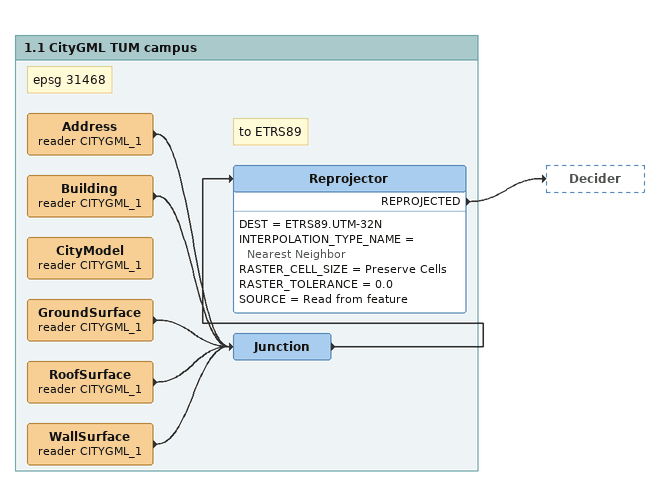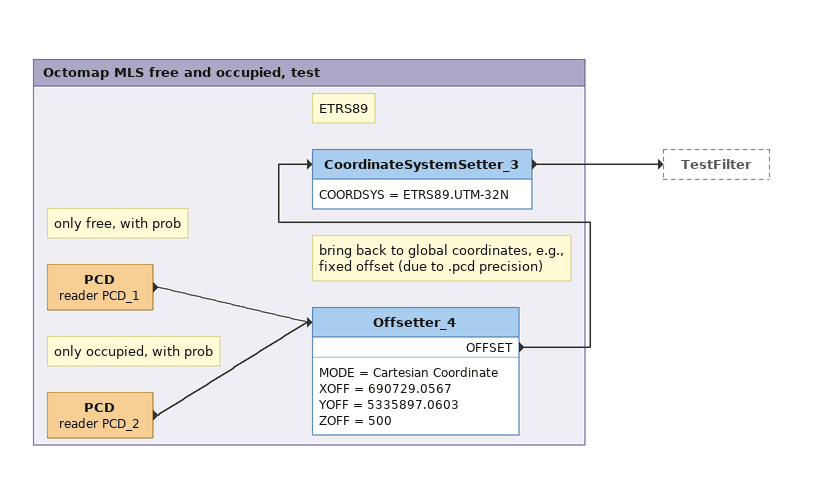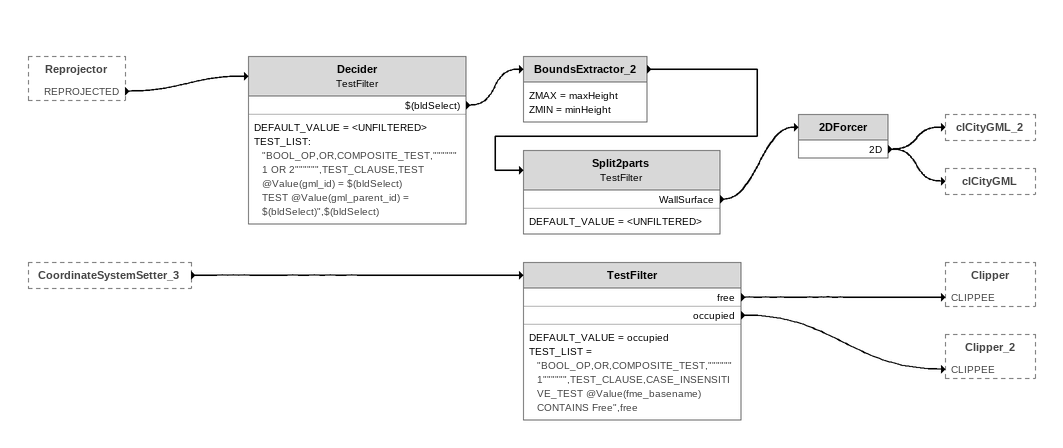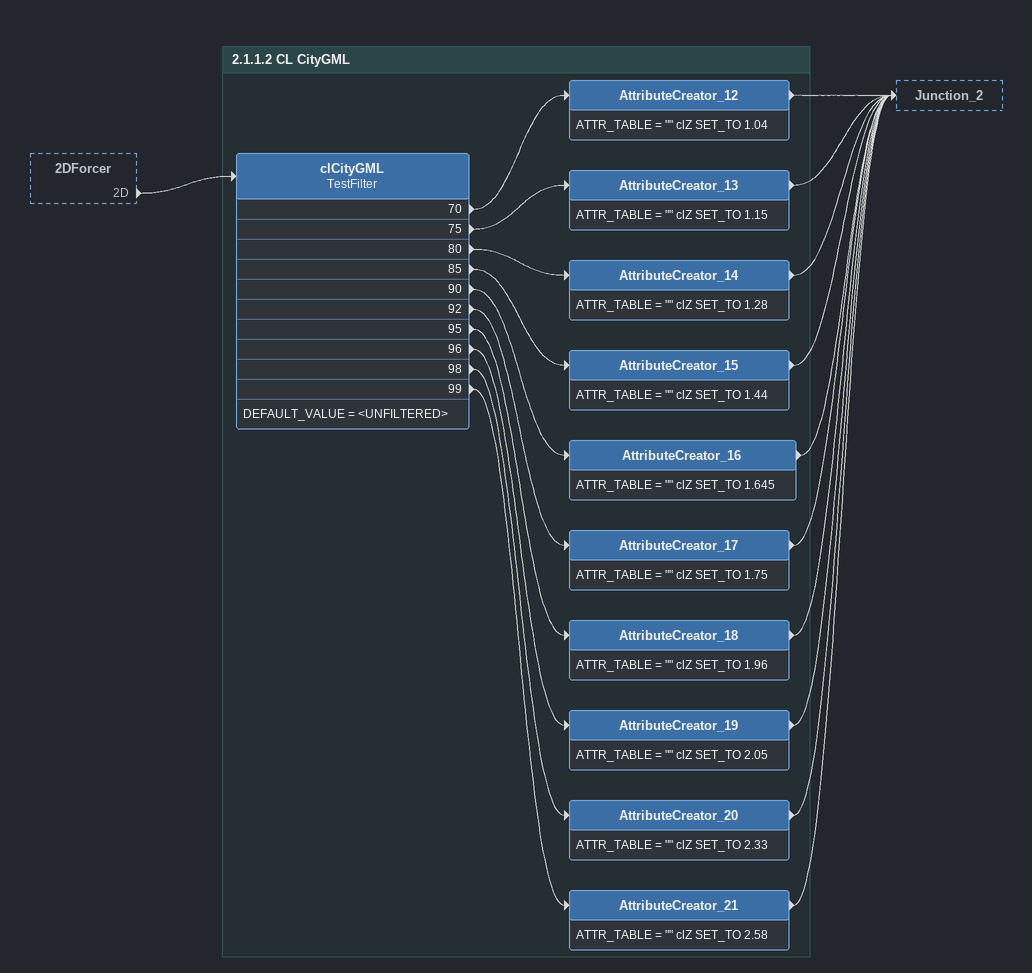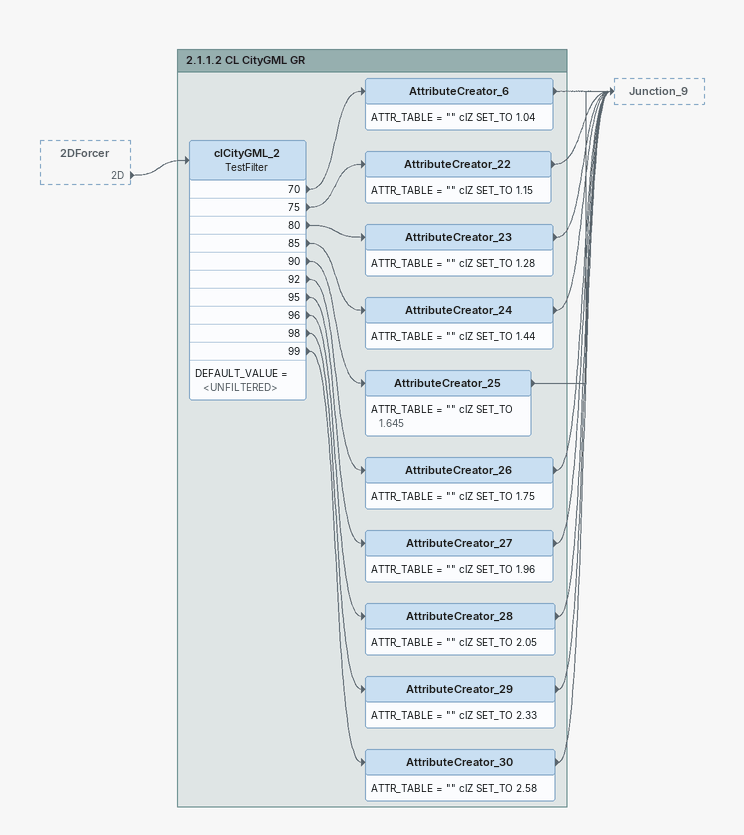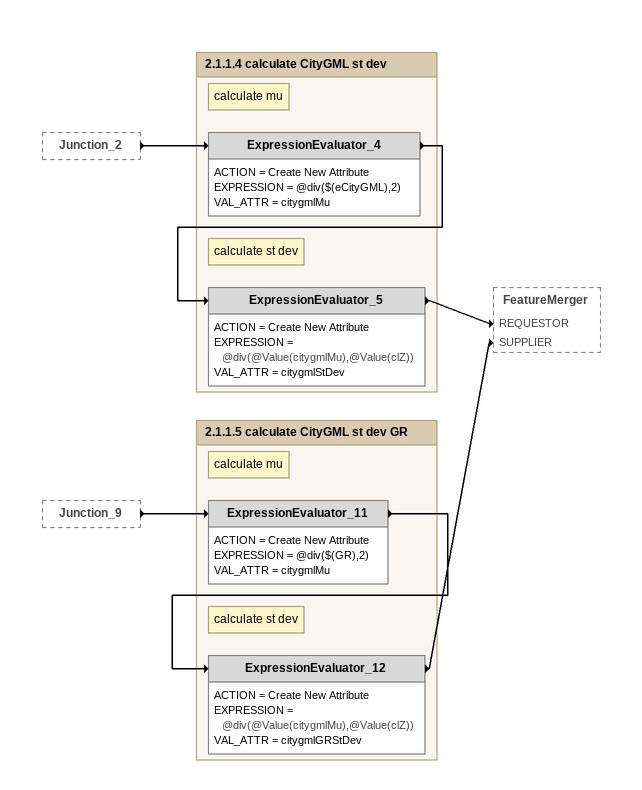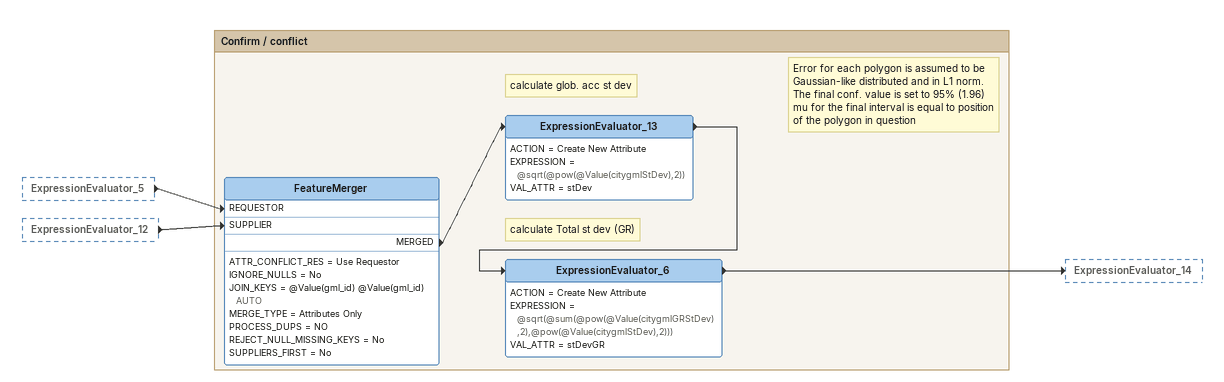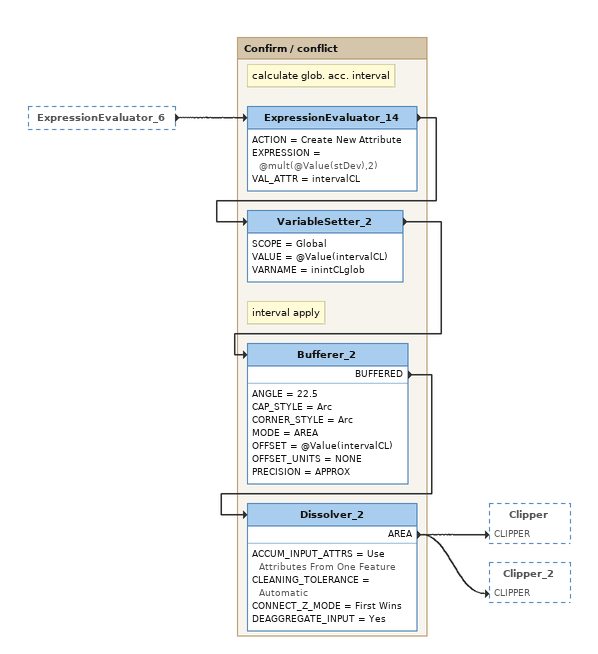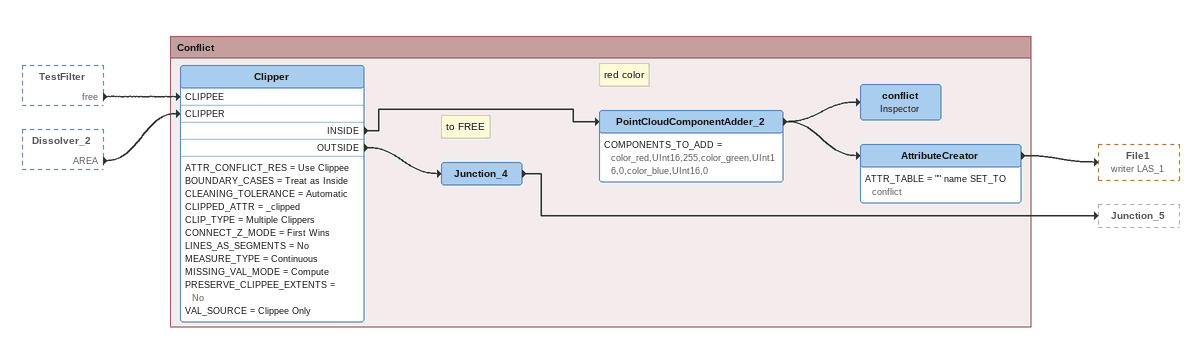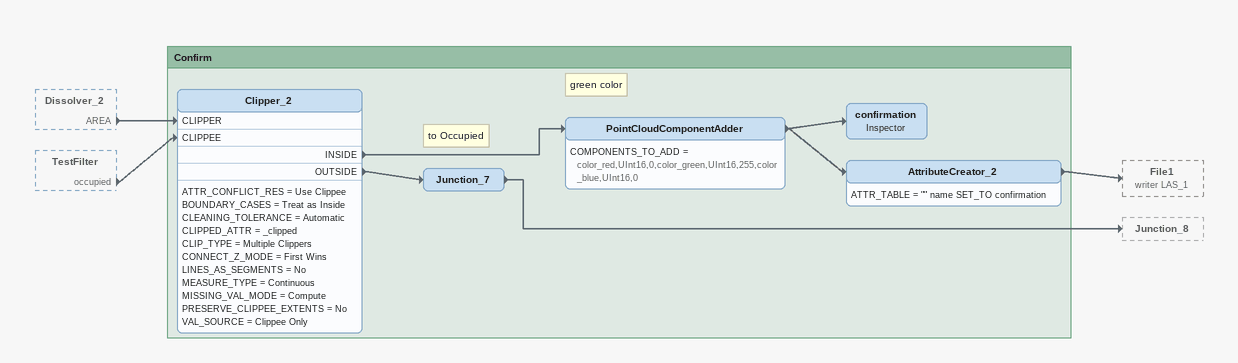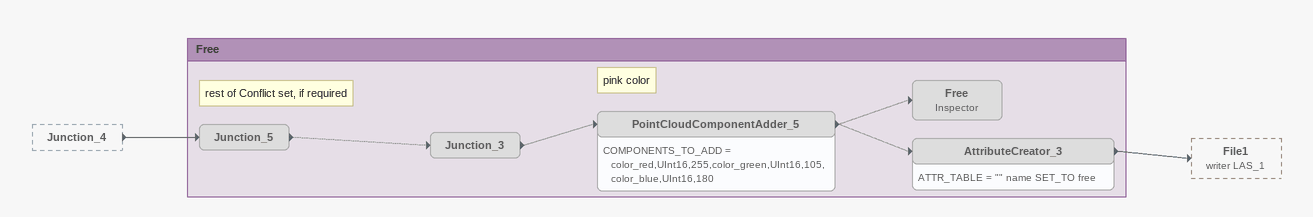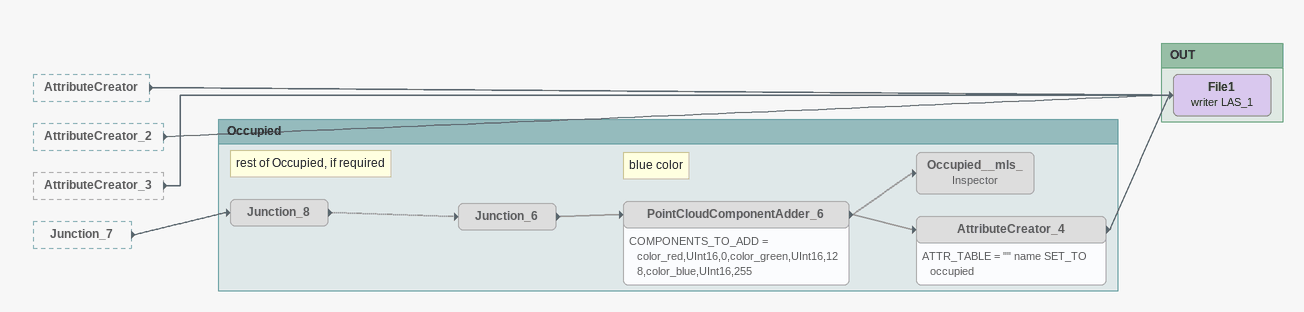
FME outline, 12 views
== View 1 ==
Bookmark: 1.1 CityGML TUM campus
Note: epsg 31468
Address (reader CITYGML_1)
    -> Junction
Building (reader CITYGML_1)
    -> Junction
CityModel (reader CITYGML_1)
GroundSurface (reader CITYGML_1)
    -> Junction
RoofSurface (reader CITYGML_1)
    -> Junction
WallSurface (reader CITYGML_1)
    -> Junction
Junction
    -> Reprojector
Note: to ETRS89
Reprojector
    DEST = ETRS89.UTM-32N
    INTERPOLATION_TYPE_NAME = Nearest Neighbor
    RASTER_CELL_SIZE = Preserve Cells
    RASTER_TOLERANCE = 0.0
    SOURCE = Read from feature
    REPROJECTED -> Decider

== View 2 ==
Bookmark: Octomap MLS free and occupied, test
Note: only free, with prob
PCD (reader PCD_1)
    -> Offsetter_4
Note: only occupied, with prob
PCD (reader PCD_2)
    -> Offsetter_4
Note: bring back to global coordinates, e.g., fixed offset (due to .pcd precision)
Offsetter_4
    MODE = Cartesian Coordinate
    XOFF = 690729.0567
    YOFF = 5335897.0603
    ZOFF = 500
    OFFSET -> CoordinateSystemSetter_3
Note: ETRS89
CoordinateSystemSetter_3
    COORDSYS = ETRS89.UTM-32N
    -> TestFilter

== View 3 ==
Reprojector [outside]
    REPROJECTED -> Decider
CoordinateSystemSetter_3 [outside]
    -> TestFilter
TestFilter
    DEFAULT_VALUE = occupied
    TEST_LIST = "BOOL_OP,OR,COMPOSITE_TEST,""""""1"""""",TEST_CLAUSE,CASE_INSENSITIVE_TEST @Value(fme_basename) CONTAINS Free",free
    free -> Clipper [CLIPPEE]
    occupied -> Clipper_2 [CLIPPEE]
Decider: TestFilter
    DEFAULT_VALUE = <UNFILTERED>
    TEST_LIST:
      "BOOL_OP,OR,COMPOSITE_TEST,""""""1 OR 2"""""",TEST_CLAUSE,TEST @Value(gml_id) = $(bldSelect)
      TEST @Value(gml_parent_id) = $(bldSelect)",$(bldSelect)
    $(bldSelect) -> BoundsExtractor_2
BoundsExtractor_2
    ZMAX = maxHeight
    ZMIN = minHeight
    -> Split2parts
Split2parts: TestFilter
    DEFAULT_VALUE = <UNFILTERED>
    WallSurface -> 2DForcer
2DForcer
    2D -> clCityGML_2
    2D -> clCityGML

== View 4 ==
2DForcer [outside]
    2D -> clCityGML

Bookmark: 2.1.1.2 CL CityGML
clCityGML: TestFilter
    DEFAULT_VALUE = <UNFILTERED>
    70 -> AttributeCreator_12
    75 -> AttributeCreator_13
    80 -> AttributeCreator_14
    85 -> AttributeCreator_15
    90 -> AttributeCreator_16
    92 -> AttributeCreator_17
    95 -> AttributeCreator_18
    96 -> AttributeCreator_19
    98 -> AttributeCreator_20
    99 -> AttributeCreator_21
AttributeCreator_12
    ATTR_TABLE = "" clZ SET_TO 1.04
    -> Junction_2
AttributeCreator_13
    ATTR_TABLE = "" clZ SET_TO 1.15
    -> Junction_2
AttributeCreator_14
    ATTR_TABLE = "" clZ SET_TO 1.28
    -> Junction_2
AttributeCreator_15
    ATTR_TABLE = "" clZ SET_TO 1.44
    -> Junction_2
AttributeCreator_16
    ATTR_TABLE = "" clZ SET_TO 1.645
    -> Junction_2
AttributeCreator_17
    ATTR_TABLE = "" clZ SET_TO 1.75
    -> Junction_2
AttributeCreator_18
    ATTR_TABLE = "" clZ SET_TO 1.96
    -> Junction_2
AttributeCreator_19
    ATTR_TABLE = "" clZ SET_TO 2.05
    -> Junction_2
AttributeCreator_20
    ATTR_TABLE = "" clZ SET_TO 2.33
    -> Junction_2
AttributeCreator_21
    ATTR_TABLE = "" clZ SET_TO 2.58
    -> Junction_2

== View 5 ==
2DForcer [outside]
    2D -> clCityGML_2

Bookmark: 2.1.1.2 CL CityGML GR
clCityGML_2: TestFilter
    DEFAULT_VALUE = <UNFILTERED>
    70 -> AttributeCreator_6
    75 -> AttributeCreator_22
    80 -> AttributeCreator_23
    85 -> AttributeCreator_24
    90 -> AttributeCreator_25
    92 -> AttributeCreator_26
    95 -> AttributeCreator_27
    96 -> AttributeCreator_28
    98 -> AttributeCreator_29
    99 -> AttributeCreator_30
AttributeCreator_6
    ATTR_TABLE = "" clZ SET_TO 1.04
    -> Junction_9
AttributeCreator_22
    ATTR_TABLE = "" clZ SET_TO 1.15
    -> Junction_9
AttributeCreator_23
    ATTR_TABLE = "" clZ SET_TO 1.28
    -> Junction_9
AttributeCreator_24
    ATTR_TABLE = "" clZ SET_TO 1.44
    -> Junction_9
AttributeCreator_25
    ATTR_TABLE = "" clZ SET_TO 1.645
    -> Junction_9
AttributeCreator_26
    ATTR_TABLE = "" clZ SET_TO 1.75
    -> Junction_9
AttributeCreator_27
    ATTR_TABLE = "" clZ SET_TO 1.96
    -> Junction_9
AttributeCreator_28
    ATTR_TABLE = "" clZ SET_TO 2.05
    -> Junction_9
AttributeCreator_29
    ATTR_TABLE = "" clZ SET_TO 2.33
    -> Junction_9
AttributeCreator_30
    ATTR_TABLE = "" clZ SET_TO 2.58
    -> Junction_9

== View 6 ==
Junction_2 [outside]
    -> ExpressionEvaluator_4
Junction_9 [outside]
    -> ExpressionEvaluator_11

Bookmark: 2.1.1.4 calculate CityGML st dev
Note: calculate mu
ExpressionEvaluator_4
    ACTION = Create New Attribute
    EXPRESSION = @div($(eCityGML),2)
    VAL_ATTR = citygmlMu
    -> ExpressionEvaluator_5
Note: calculate st dev
ExpressionEvaluator_5
    ACTION = Create New Attribute
    EXPRESSION = @div(@Value(citygmlMu),@Value(clZ))
    VAL_ATTR = citygmlStDev
    -> FeatureMerger [REQUESTOR]

Bookmark: 2.1.1.5 calculate CityGML st dev GR
Note: calculate mu
ExpressionEvaluator_11
    ACTION = Create New Attribute
    EXPRESSION = @div($(GR),2)
    VAL_ATTR = citygmlMu
    -> ExpressionEvaluator_12
Note: calculate st dev
ExpressionEvaluator_12
    ACTION = Create New Attribute
    EXPRESSION = @div(@Value(citygmlMu),@Value(clZ))
    VAL_ATTR = citygmlGRStDev
    -> FeatureMerger [SUPPLIER]

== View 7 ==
ExpressionEvaluator_5 [outside]
    -> FeatureMerger [REQUESTOR]
ExpressionEvaluator_12 [outside]
    -> FeatureMerger [SUPPLIER]

Bookmark: Confirm / conflict
FeatureMerger
    ATTR_CONFLICT_RES = Use Requestor
    IGNORE_NULLS = No
    JOIN_KEYS = @Value(gml_id) @Value(gml_id) AUTO
    MERGE_TYPE = Attributes Only
    PROCESS_DUPS = NO
    REJECT_NULL_MISSING_KEYS = No
    SUPPLIERS_FIRST = No
    MERGED -> ExpressionEvaluator_13
Note: calculate glob. acc st dev
Note: Error for each polygon is assumed to be Gaussian-like distributed and in L1 norm. / The final conf. value is set to 95% (1.96) / mu for the final interval is equal to position of the polygon in question
ExpressionEvaluator_13
    ACTION = Create New Attribute
    EXPRESSION = @sqrt(@pow(@Value(citygmlStDev),2))
    VAL_ATTR = stDev
    -> ExpressionEvaluator_6
Note: calculate Total st dev (GR)
ExpressionEvaluator_6
    ACTION = Create New Attribute
    EXPRESSION = @sqrt(@sum(@pow(@Value(citygmlGRStDev),2),@pow(@Value(citygmlStDev),2)))
    VAL_ATTR = stDevGR
    -> ExpressionEvaluator_14

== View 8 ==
ExpressionEvaluator_6 [outside]
    -> ExpressionEvaluator_14

Bookmark: Confirm / conflict
Note: calculate glob. acc. interval
ExpressionEvaluator_14
    ACTION = Create New Attribute
    EXPRESSION = @mult(@Value(stDev),2)
    VAL_ATTR = intervalCL
    -> VariableSetter_2
VariableSetter_2
    SCOPE = Global
    VALUE = @Value(intervalCL)
    VARNAME = inintCLglob
    -> Bufferer_2
Note: interval apply
Bufferer_2
    ANGLE = 22.5
    CAP_STYLE = Arc
    CORNER_STYLE = Arc
    MODE = AREA
    OFFSET = @Value(intervalCL)
    OFFSET_UNITS = NONE
    PRECISION = APPROX
    BUFFERED -> Dissolver_2
Dissolver_2
    ACCUM_INPUT_ATTRS = Use Attributes From One Feature
    CLEANING_TOLERANCE = Automatic
    CONNECT_Z_MODE = First Wins
    DEAGGREGATE_INPUT = Yes
    AREA -> Clipper [CLIPPER]
    AREA -> Clipper_2 [CLIPPER]

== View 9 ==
TestFilter [outside]
    free -> Clipper [CLIPPEE]
Dissolver_2 [outside]
    AREA -> Clipper [CLIPPER]

Bookmark: Conflict
Clipper
    ATTR_CONFLICT_RES = Use Clippee
    BOUNDARY_CASES = Treat as Inside
    CLEANING_TOLERANCE = Automatic
    CLIPPED_ATTR = _clipped
    CLIP_TYPE = Multiple Clippers
    CONNECT_Z_MODE = First Wins
    LINES_AS_SEGMENTS = No
    MEASURE_TYPE = Continuous
    MISSING_VAL_MODE = Compute
    PRESERVE_CLIPPEE_EXTENTS = No
    VAL_SOURCE = Clippee Only
    INSIDE -> PointCloudComponentAdder_2
    OUTSIDE -> Junction_4
Note: red color
PointCloudComponentAdder_2
    COMPONENTS_TO_ADD = color_red,UInt16,255,color_green,UInt16,0,color_blue,UInt16,0
    -> conflict
    -> AttributeCreator
conflict: Inspector
AttributeCreator
    ATTR_TABLE = "" name SET_TO conflict
    -> File1 (writer LAS_1)
Note: to FREE
Junction_4
    -> Junction_5

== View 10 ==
Dissolver_2 [outside]
    AREA -> Clipper_2 [CLIPPER]
TestFilter [outside]
    occupied -> Clipper_2 [CLIPPEE]

Bookmark: Confirm
Clipper_2
    ATTR_CONFLICT_RES = Use Clippee
    BOUNDARY_CASES = Treat as Inside
    CLEANING_TOLERANCE = Automatic
    CLIPPED_ATTR = _clipped
    CLIP_TYPE = Multiple Clippers
    CONNECT_Z_MODE = First Wins
    LINES_AS_SEGMENTS = No
    MEASURE_TYPE = Continuous
    MISSING_VAL_MODE = Compute
    PRESERVE_CLIPPEE_EXTENTS = No
    VAL_SOURCE = Clippee Only
    INSIDE -> PointCloudComponentAdder
    OUTSIDE -> Junction_7
Note: green color
PointCloudComponentAdder
    COMPONENTS_TO_ADD = color_red,UInt16,0,color_green,UInt16,255,color_blue,UInt16,0
    -> confirmation
    -> AttributeCreator_2
confirmation: Inspector
AttributeCreator_2
    ATTR_TABLE = "" name SET_TO confirmation
    -> File1 (writer LAS_1)
Note: to Occupied
Junction_7
    -> Junction_8

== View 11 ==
Junction_4 [outside]
    -> Junction_5

Bookmark: Free
Note: rest of Conflict set, if required
Junction_5 [off]
    -> Junction_3 [off]
Junction_3 [off]
    -> PointCloudComponentAdder_5 [off]
Note: pink color
PointCloudComponentAdder_5 [off]
    COMPONENTS_TO_ADD = color_red,UInt16,255,color_green,UInt16,105,color_blue,UInt16,180
    -> AttributeCreator_3 [off]
    -> Free [off]
Free: Inspector [off]
AttributeCreator_3 [off]
    ATTR_TABLE = "" name SET_TO free
    -> File1 (writer LAS_1)

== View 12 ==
AttributeCreator [outside]
    -> File1 (writer LAS_1)
AttributeCreator_2 [outside]
    -> File1 (writer LAS_1)
AttributeCreator_3 [outside]
    -> File1 (writer LAS_1)
Junction_7 [outside]
    -> Junction_8

Bookmark: Occupied
Note: rest of Occupied, if required
Junction_8 [off]
    -> Junction_6 [off]
Junction_6 [off]
    -> PointCloudComponentAdder_6 [off]
Note: blue color
PointCloudComponentAdder_6 [off]
    COMPONENTS_TO_ADD = color_red,UInt16,0,color_green,UInt16,128,color_blue,UInt16,255
    -> Occupied__mls_ [off]
    -> AttributeCreator_4 [off]
Occupied__mls_: Inspector [off]
AttributeCreator_4 [off]
    ATTR_TABLE = "" name SET_TO occupied
    -> File1 (writer LAS_1)

Bookmark: OUT
File1 (writer LAS_1)
